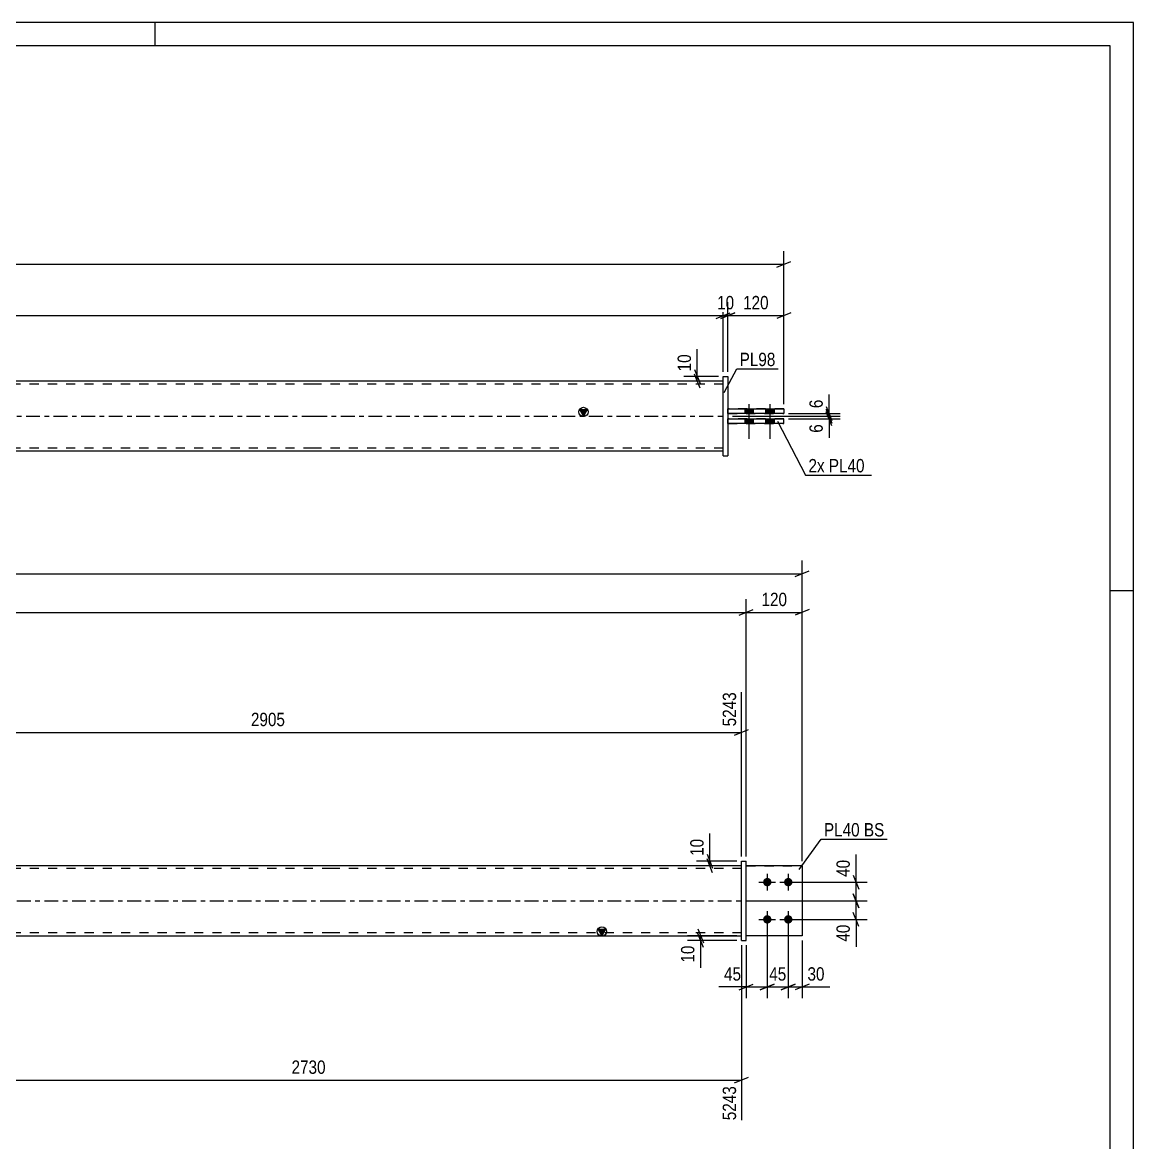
# Model space of a CAD drawing. Header units: millimetres. Extents: x 0 to 594, y 0 to 420.
# Drawn here: x 355.5 to 594, y 179.5 to 420 of the extents above; entities that cross this region are included whole.
import ezdxf

# ---------------------------------------------------------------- set-up
doc = ezdxf.new("R2010")
doc.units = ezdxf.units.MM
doc.linetypes.add('DXK_LINE_DOT2', pattern=[3.9198, 1.9599, -1.9599])
doc.linetypes.add('DXK_LINE_DOT3', pattern=[5.9187, 2.979, -0.9799, 0.9799, -0.9799])
doc.styles.add('Arial Narrow', font='ARIALN.TTF', dxfattribs={"height": 0.2})

# ---------------------------------------------------------------- blocks, each defined once
blk = doc.blocks.new('Unknown-580611447-1130')
at = {"color": 5, "linetype": 'Continuous'}
for p, q in [((594, 420), (0, 420)), ((384, 415), (384, 420)), ((594, 0), (594, 420)), ((589, 415), (5, 415)), ((589, 5), (589, 415)), ((594, 298), (589, 298))]:
    blk.add_line(p, q, dxfattribs=at)
blk = doc.blocks.new('Part-580611447-1689 - 1677')
at = {"color": 2, "linetype": 'Continuous'}
for p, q in [((509.88, 239.94), (510.88, 239.94)), ((509.88, 222.94), (509.88, 239.94)), ((510.88, 222.94), (510.88, 239.94)), ((509.88, 222.94), (509.88, 222.94)), ((509.88, 222.94), (510.88, 222.94))]:
    blk.add_line(p, q, dxfattribs=at)
at = {"color": 7, "linetype": 'DXK_LINE_DOT2'}
for p, q in [((509.88, 239.94), (510.88, 239.94)), ((509.88, 222.94), (510.88, 222.94))]:
    blk.add_line(p, q, dxfattribs=at)
blk = doc.blocks.new('Part-580611447-1699 - 1677')
at = {"color": 2, "linetype": 'Continuous'}
for p, q in [((522.88, 238.94), (510.88, 238.94)), ((522.88, 238.94), (522.88, 238.94)), ((522.88, 238.94), (522.88, 223.94)), ((522.88, 223.94), (510.88, 223.94))]:
    blk.add_line(p, q, dxfattribs=at)
at = {"color": 7, "linetype": 'DXK_LINE_DOT2'}
for p, q in [((522.88, 238.94), (510.88, 238.94)), ((510.88, 238.94), (510.88, 238.94)), ((510.88, 223.94), (510.88, 238.94)), ((522.88, 238.94), (522.88, 238.94)), ((522.88, 223.94), (510.88, 223.94))]:
    blk.add_line(p, q, dxfattribs=at)
blk = doc.blocks.new('Part-580611447-1704 - 1677')
at = {"linetype": 'Continuous'}
blk.add_hatch(color=2, dxfattribs=at).paths.add_polyline_path([(479.88, 223.94), (479.08, 225.34), (480.68, 225.34)])
at = {"color": 2, "linetype": 'Continuous'}
for p, q in [((421.78, 238.94), (182.68, 238.94)), ((509.88, 238.94), (421.88, 238.94)), ((182.68, 223.94), (421.78, 223.94)), ((421.88, 223.94), (509.88, 223.94)), ((479.88, 223.94), (479.08, 225.34)), ((479.08, 225.34), (480.68, 225.34)), ((480.68, 225.34), (479.88, 223.94))]:
    blk.add_line(p, q, dxfattribs=at)
at = {"color": 7, "linetype": 'DXK_LINE_DOT2'}
for p, q in [((421.78, 238.34), (182.68, 238.34)), ((509.88, 238.34), (421.88, 238.34)), ((509.88, 223.94), (509.88, 238.94)), ((421.78, 224.54), (182.68, 224.54)), ((509.88, 224.54), (421.88, 224.54))]:
    blk.add_line(p, q, dxfattribs=at)
at = {"color": 7, "linetype": 'DXK_LINE_DOT3'}
for p, q in [((182.68, 231.44), (421.78, 231.44)), ((421.88, 231.44), (509.88, 231.44))]:
    blk.add_line(p, q, dxfattribs=at)
at = {"color": 2, "linetype": 'Continuous'}
blk.add_circle((479.88, 224.84), 1, dxfattribs=at)
blk = doc.blocks.new('Part-580611447-1694 - 1677')
at = {"color": 7, "linetype": 'DXK_LINE_DOT2'}
for p, q in [((510.88, 238.94), (522.88, 238.94)), ((522.88, 238.94), (510.88, 238.94)), ((510.88, 238.94), (510.88, 238.94)), ((510.88, 223.94), (510.88, 238.94)), ((522.88, 238.94), (522.88, 238.94)), ((522.88, 238.94), (522.88, 223.94)), ((522.88, 223.94), (510.88, 223.94)), ((522.88, 223.94), (510.88, 223.94))]:
    blk.add_line(p, q, dxfattribs=at)
blk = doc.blocks.new('Bolt-580611447-1709 - 1677')
at = {"linetype": 'Continuous'}
for points in [[(515.38, 236.34), (515.57, 236.32), (515.75, 236.26), (515.91, 236.17), (516.05, 236.04), (516.16, 235.89), (516.24, 235.72), (516.28, 235.53), (516.28, 235.35), (516.24, 235.16), (516.16, 234.99), (516.05, 234.84), (515.91, 234.71), (515.75, 234.62), (515.57, 234.56), (515.38, 234.54), (515.2, 234.56), (515.02, 234.62), (514.85, 234.71), (514.71, 234.84), (514.6, 234.99), (514.53, 235.16), (514.49, 235.35), (514.49, 235.53), (514.53, 235.72), (514.6, 235.89), (514.71, 236.04), (514.85, 236.17), (515.02, 236.26), (515.2, 236.32)], [(519.88, 236.34), (520.07, 236.32), (520.25, 236.26), (520.41, 236.17), (520.55, 236.04), (520.66, 235.89), (520.74, 235.72), (520.78, 235.53), (520.78, 235.35), (520.74, 235.16), (520.66, 234.99), (520.55, 234.84), (520.41, 234.71), (520.25, 234.62), (520.07, 234.56), (519.88, 234.54), (519.7, 234.56), (519.52, 234.62), (519.35, 234.71), (519.21, 234.84), (519.1, 234.99), (519.03, 235.16), (518.99, 235.35), (518.99, 235.53), (519.03, 235.72), (519.1, 235.89), (519.21, 236.04), (519.35, 236.17), (519.52, 236.26), (519.7, 236.32)], [(515.38, 228.34), (515.57, 228.32), (515.75, 228.26), (515.91, 228.17), (516.05, 228.04), (516.16, 227.89), (516.24, 227.72), (516.28, 227.53), (516.28, 227.35), (516.24, 227.16), (516.16, 226.99), (516.05, 226.84), (515.91, 226.71), (515.75, 226.62), (515.57, 226.56), (515.38, 226.54), (515.2, 226.56), (515.02, 226.62), (514.85, 226.71), (514.71, 226.84), (514.6, 226.99), (514.53, 227.16), (514.49, 227.35), (514.49, 227.53), (514.53, 227.72), (514.6, 227.89), (514.71, 228.04), (514.85, 228.17), (515.02, 228.26), (515.2, 228.32)], [(519.88, 228.34), (520.07, 228.32), (520.25, 228.26), (520.41, 228.17), (520.55, 228.04), (520.66, 227.89), (520.74, 227.72), (520.78, 227.53), (520.78, 227.35), (520.74, 227.16), (520.66, 226.99), (520.55, 226.84), (520.41, 226.71), (520.25, 226.62), (520.07, 226.56), (519.88, 226.54), (519.7, 226.56), (519.52, 226.62), (519.35, 226.71), (519.21, 226.84), (519.1, 226.99), (519.03, 227.16), (518.99, 227.35), (518.99, 227.53), (519.03, 227.72), (519.1, 227.89), (519.21, 228.04), (519.35, 228.17), (519.52, 228.26), (519.7, 228.32)]]:
    blk.add_hatch(color=1, dxfattribs=at).paths.add_polyline_path(points)
at = {"color": 1, "linetype": 'Continuous'}
for p, q in [((515.38, 237.24), (515.38, 233.64)), ((519.88, 237.24), (519.88, 233.64)), ((513.58, 235.44), (517.18, 235.44)), ((518.08, 235.44), (521.68, 235.44)), ((515.38, 229.24), (515.38, 225.64)), ((519.88, 229.24), (519.88, 225.64)), ((513.58, 227.44), (517.18, 227.44)), ((518.08, 227.44), (521.68, 227.44))]:
    blk.add_line(p, q, dxfattribs=at)
blk = doc.blocks.new('Bolt-580611447-1371 - 1367')
at = {"linetype": 'Continuous'}
for points in [[(512.33, 337.07), (510.53, 337.07), (510.53, 336.07), (512.33, 336.07)], [(512.33, 337.07), (510.53, 337.07), (510.53, 336.07), (512.33, 336.07)], [(516.83, 337.07), (515.03, 337.07), (515.03, 336.07), (516.83, 336.07)], [(516.83, 337.07), (515.03, 337.07), (515.03, 336.07), (516.83, 336.07)], [(512.33, 334.87), (510.53, 334.87), (510.53, 333.87), (512.33, 333.87)], [(512.33, 334.87), (510.53, 334.87), (510.53, 333.87), (512.33, 333.87)], [(516.83, 334.87), (515.03, 334.87), (515.03, 333.87), (516.83, 333.87)], [(516.83, 334.87), (515.03, 334.87), (515.03, 333.87), (516.83, 333.87)]]:
    blk.add_hatch(color=1, dxfattribs=at).paths.add_polyline_path(points)
at = {"color": 1, "linetype": 'Continuous'}
for p, q in [((510.53, 337.07), (510.53, 336.07)), ((510.53, 337.07), (510.53, 336.07)), ((511.43, 338.07), (511.43, 330.57)), ((511.43, 338.07), (511.43, 330.57)), ((512.33, 337.07), (512.33, 336.07)), ((512.33, 337.07), (512.33, 336.07)), ((515.03, 337.07), (515.03, 336.07)), ((515.03, 337.07), (515.03, 336.07)), ((515.93, 338.07), (515.93, 330.57)), ((515.93, 338.07), (515.93, 330.57)), ((516.83, 337.07), (516.83, 336.07)), ((516.83, 337.07), (516.83, 336.07)), ((510.53, 334.87), (510.53, 333.87)), ((510.53, 334.87), (510.53, 333.87)), ((512.33, 334.87), (512.33, 333.87)), ((512.33, 334.87), (512.33, 333.87)), ((515.03, 334.87), (515.03, 333.87)), ((515.03, 334.87), (515.03, 333.87)), ((516.83, 334.87), (516.83, 333.87)), ((516.83, 334.87), (516.83, 333.87))]:
    blk.add_line(p, q, dxfattribs=at)
blk = doc.blocks.new('Part-580611447-1456 - 1367')
at = {"linetype": 'Continuous'}
blk.add_hatch(color=2, dxfattribs=at).paths.add_polyline_path([(475.93, 335.47), (475.13, 336.87), (476.73, 336.87)])
at = {"color": 2, "linetype": 'Continuous'}
for p, q in [((417.83, 342.97), (178.73, 342.97)), ((505.93, 342.97), (417.93, 342.97)), ((475.93, 335.47), (475.13, 336.87)), ((475.13, 336.87), (476.73, 336.87)), ((476.73, 336.87), (475.93, 335.47)), ((417.83, 327.97), (178.73, 327.97)), ((505.93, 327.97), (417.93, 327.97))]:
    blk.add_line(p, q, dxfattribs=at)
at = {"color": 7, "linetype": 'DXK_LINE_DOT2'}
for p, q in [((417.83, 342.37), (178.73, 342.37)), ((505.93, 342.37), (417.93, 342.37)), ((505.93, 327.97), (505.93, 342.97)), ((417.83, 328.57), (178.73, 328.57)), ((505.93, 328.57), (417.93, 328.57))]:
    blk.add_line(p, q, dxfattribs=at)
at = {"color": 7, "linetype": 'DXK_LINE_DOT3'}
for p, q in [((178.73, 335.47), (417.83, 335.47)), ((417.93, 335.47), (505.93, 335.47))]:
    blk.add_line(p, q, dxfattribs=at)
at = {"color": 2, "linetype": 'Continuous'}
blk.add_circle((475.93, 336.37), 1, dxfattribs=at)
blk = doc.blocks.new('Part-580611447-1461 - 1367')
at = {"color": 2, "linetype": 'Continuous'}
for p, q in [((506.93, 334.87), (518.93, 334.87)), ((518.93, 333.87), (518.93, 334.87)), ((518.93, 333.87), (506.93, 333.87))]:
    blk.add_line(p, q, dxfattribs=at)
at = {"color": 7, "linetype": 'DXK_LINE_DOT2'}
for p, q in [((506.93, 333.87), (506.93, 334.87)), ((518.93, 334.87), (506.93, 334.87)), ((506.93, 333.87), (518.93, 333.87))]:
    blk.add_line(p, q, dxfattribs=at)
blk = doc.blocks.new('Part-580611447-1433 - 1367')
at = {"color": 2, "linetype": 'Continuous'}
for p, q in [((505.93, 343.97), (505.93, 343.97)), ((505.93, 326.97), (505.93, 343.97)), ((505.93, 343.97), (506.93, 343.97)), ((506.93, 343.97), (506.93, 343.97)), ((506.93, 343.97), (506.93, 326.97)), ((505.93, 326.97), (506.93, 326.97)), ((505.93, 326.97), (505.93, 326.97)), ((506.93, 326.97), (506.93, 326.97))]:
    blk.add_line(p, q, dxfattribs=at)
at = {"color": 7, "linetype": 'DXK_LINE_DOT2'}
for p, q in [((505.93, 343.97), (505.93, 343.97)), ((505.93, 343.97), (506.93, 343.97)), ((505.93, 326.97), (506.93, 326.97))]:
    blk.add_line(p, q, dxfattribs=at)
blk = doc.blocks.new('Part-580611447-1466 - 1367')
at = {"color": 2, "linetype": 'Continuous'}
for p, q in [((506.93, 337.07), (518.93, 337.07)), ((518.93, 337.07), (518.93, 336.07)), ((518.93, 336.07), (506.93, 336.07))]:
    blk.add_line(p, q, dxfattribs=at)
at = {"color": 7, "linetype": 'DXK_LINE_DOT2'}
for p, q in [((506.93, 336.07), (506.93, 337.07)), ((518.93, 337.07), (506.93, 337.07)), ((518.93, 337.07), (518.93, 337.07)), ((506.93, 336.07), (518.93, 336.07))]:
    blk.add_line(p, q, dxfattribs=at)
blk = doc.blocks.new('StraightDimension-580611447-2004 - 1677')
at = {"color": 7, "linetype": 'Continuous'}
for p, q in [((533.84, 236.94), (535.04, 233.94)), ((520.88, 235.44), (536.84, 235.44)), ((534.44, 231.44), (534.44, 235.44)), ((510.88, 231.44), (536.84, 231.44)), ((535.04, 229.94), (533.84, 232.94))]:
    blk.add_line(p, q, dxfattribs=at)
at = {"color": 0}
blk.add_wipeout([(533.69, 240.82), (529.49, 240.82), (529.49, 235.97), (533.69, 235.97)], dxfattribs=at)
at = {"color": 7, "linetype": 'Continuous'}
blk.add_line((534.44, 235.44), (534.44, 241.35), dxfattribs=at)
blk.add_line((534.44, 235.44), (534.44, 241.35), dxfattribs=at)
at = {"color": 3, "style": 'Arial Narrow'}
blk.add_text('40', height=2.863, rotation=90.0002, dxfattribs=at).set_placement((533.09, 236.57))
blk = doc.blocks.new('StraightDimension-580611447-1955 - 1677')
at = {"color": 7, "linetype": 'Continuous'}
for p, q in [((515.38, 226.44), (515.38, 210.55)), ((519.88, 226.44), (519.88, 210.55)), ((513.88, 212.35), (516.88, 213.55)), ((515.38, 212.95), (519.88, 212.95)), ((521.38, 213.55), (518.38, 212.35))]:
    blk.add_line(p, q, dxfattribs=at)
at = {"color": 0}
blk.add_wipeout([(520.06, 213.7), (520.06, 217.9), (515.2, 217.9), (515.2, 213.7)], dxfattribs=at)
at = {"color": 3, "style": 'Arial Narrow'}
blk.add_text('45', height=2.863, dxfattribs=at).set_placement((515.8, 214.3))
blk = doc.blocks.new('StraightDimension-580611447-2050 - 1677')
at = {"color": 7, "linetype": 'Continuous'}
for p, q in [((510.88, 240.94), (510.88, 296.2)), ((509.38, 292.75), (512.38, 293.95)), ((93.58, 293.35), (510.88, 293.35))]:
    blk.add_line(p, q, dxfattribs=at)
blk = doc.blocks.new('StraightDimension-580611447-2040 - 1677')
at = {"color": 7, "linetype": 'Continuous'}
for p, q in [((510.88, 240.94), (510.88, 296.2)), ((522.88, 239.94), (522.88, 296.2)), ((509.38, 292.75), (512.38, 293.95)), ((524.38, 293.95), (521.38, 292.75)), ((510.88, 293.35), (522.88, 293.35))]:
    blk.add_line(p, q, dxfattribs=at)
at = {"color": 0}
blk.add_wipeout([(520.22, 294.1), (520.22, 298.3), (513.54, 298.3), (513.54, 294.1)], dxfattribs=at)
at = {"color": 3, "style": 'Arial Narrow'}
blk.add_text('120', height=2.863, dxfattribs=at).set_placement((514.14, 294.7))
blk = doc.blocks.new('StraightDimension-580611447-1945 - 1677')
at = {"color": 7, "linetype": 'Continuous'}
for p, q in [((515.38, 226.44), (515.38, 210.55)), ((510.88, 221.94), (510.88, 210.55)), ((509.38, 212.35), (512.38, 213.55)), ((510.88, 212.95), (515.38, 212.95)), ((516.88, 213.55), (513.88, 212.35))]:
    blk.add_line(p, q, dxfattribs=at)
at = {"color": 0}
blk.add_wipeout([(510.36, 213.7), (510.36, 217.9), (505.5, 217.9), (505.5, 213.7)], dxfattribs=at)
at = {"color": 7, "linetype": 'Continuous'}
blk.add_line((510.88, 212.95), (504.98, 212.95), dxfattribs=at)
blk.add_line((510.88, 212.95), (504.98, 212.95), dxfattribs=at)
at = {"color": 3, "style": 'Arial Narrow'}
blk.add_text('45', height=2.863, dxfattribs=at).set_placement((506.1, 214.3))
blk = doc.blocks.new('StraightDimension-580611447-1746 - 1677')
at = {"color": 7, "linetype": 'Continuous'}
for p, q in [((522.88, 239.94), (522.88, 304.5)), ((81.58, 301.65), (522.88, 301.65)), ((521.38, 301.05), (524.38, 302.25))]:
    blk.add_line(p, q, dxfattribs=at)
blk = doc.blocks.new('StraightDimension-580611447-1936 - 1677')
at = {"color": 7, "linetype": 'Continuous'}
for p, q in [((508.88, 223.94), (498.23, 223.94)), ((500.48, 225.44), (501.68, 222.44)), ((501.68, 221.44), (500.48, 224.44)), ((501.08, 222.94), (501.08, 223.94)), ((508.88, 222.94), (498.23, 222.94))]:
    blk.add_line(p, q, dxfattribs=at)
at = {"color": 0}
blk.add_wipeout([(500.33, 222.42), (496.13, 222.42), (496.13, 217.56), (500.33, 217.56)], dxfattribs=at)
at = {"color": 7, "linetype": 'Continuous'}
blk.add_line((501.08, 222.94), (501.08, 217.03), dxfattribs=at)
blk.add_line((501.08, 222.94), (501.08, 217.03), dxfattribs=at)
at = {"color": 3, "style": 'Arial Narrow'}
blk.add_text('10', height=2.863, rotation=90.0002, dxfattribs=at).set_placement((499.73, 218.16))
blk = doc.blocks.new('StraightDimension-580611447-1965 - 1677')
at = {"color": 7, "linetype": 'Continuous'}
for p, q in [((519.88, 226.44), (519.88, 210.55)), ((522.88, 222.94), (522.88, 210.55)), ((518.38, 212.35), (521.38, 213.55)), ((519.88, 212.95), (522.88, 212.95)), ((524.38, 213.55), (521.38, 212.35))]:
    blk.add_line(p, q, dxfattribs=at)
at = {"color": 0}
blk.add_wipeout([(528.26, 213.7), (528.26, 217.9), (523.41, 217.9), (523.41, 213.7)], dxfattribs=at)
at = {"color": 7, "linetype": 'Continuous'}
blk.add_line((522.88, 212.95), (528.79, 212.95), dxfattribs=at)
blk.add_line((522.88, 212.95), (528.79, 212.95), dxfattribs=at)
at = {"color": 3, "style": 'Arial Narrow'}
blk.add_text('30', height=2.863, dxfattribs=at).set_placement((524.01, 214.3))
blk = doc.blocks.new('StraightDimension-580611447-2017 - 1677')
at = {"color": 7, "linetype": 'Continuous'}
for p, q in [((510.88, 231.44), (536.84, 231.44)), ((533.84, 232.94), (535.04, 229.94)), ((534.44, 227.44), (534.44, 231.44)), ((535.04, 225.94), (533.84, 228.94)), ((520.88, 227.44), (536.84, 227.44))]:
    blk.add_line(p, q, dxfattribs=at)
at = {"color": 0}
blk.add_wipeout([(533.69, 226.92), (529.49, 226.92), (529.49, 222.06), (533.69, 222.06)], dxfattribs=at)
at = {"color": 7, "linetype": 'Continuous'}
blk.add_line((534.44, 227.44), (534.44, 221.53), dxfattribs=at)
blk.add_line((534.44, 227.44), (534.44, 221.53), dxfattribs=at)
at = {"color": 3, "style": 'Arial Narrow'}
blk.add_text('40', height=2.863, rotation=90.0002, dxfattribs=at).set_placement((533.09, 222.66))
blk = doc.blocks.new('StraightDimension-580611447-2915 - 1677')
at = {"color": 7, "linetype": 'Continuous'}
for p, q in [((324, 222.94), (324, 184.33)), ((509.88, 221.94), (509.88, 184.33)), ((325.5, 193.54), (322.5, 192.34)), ((324, 192.94), (509.88, 192.94)), ((508.38, 192.34), (511.38, 193.54))]:
    blk.add_line(p, q, dxfattribs=at)
at = {"color": 0}
blk.add_wipeout([(421.2, 193.69), (421.2, 197.89), (412.68, 197.89), (412.68, 193.69)], dxfattribs=at)
at = {"color": 0, "linetype": 'Continuous'}
blk.add_wipeout([(509.28, 192.24), (505.08, 192.24), (505.08, 183.73), (509.28, 183.73)], dxfattribs=at)
at = {"color": 3, "style": 'Arial Narrow'}
blk.add_text('2730', height=2.863, dxfattribs=at).set_placement((413.28, 194.29))
at = {"color": 3, "linetype": 'Continuous', "style": 'Arial Narrow'}
blk.add_text('5243', height=2.863, rotation=90.0002, dxfattribs=at).set_placement((508.68, 184.33))
blk = doc.blocks.new('StraightDimension-580611447-2031 - 1677')
at = {"color": 7, "linetype": 'Continuous'}
for p, q in [((502.46, 241.44), (503.66, 238.44)), ((508.88, 239.94), (500.21, 239.94)), ((508.88, 238.94), (500.21, 238.94)), ((503.66, 237.44), (502.46, 240.44)), ((503.06, 238.94), (503.06, 239.94))]:
    blk.add_line(p, q, dxfattribs=at)
at = {"color": 0}
blk.add_wipeout([(502.31, 245.32), (498.11, 245.32), (498.11, 240.47), (502.31, 240.47)], dxfattribs=at)
at = {"color": 7, "linetype": 'Continuous'}
blk.add_line((503.06, 239.94), (503.06, 245.85), dxfattribs=at)
blk.add_line((503.06, 239.94), (503.06, 245.85), dxfattribs=at)
at = {"color": 3, "style": 'Arial Narrow'}
blk.add_text('10', height=2.863, rotation=90.0002, dxfattribs=at).set_placement((501.71, 241.07))
blk = doc.blocks.new('StraightDimension-580611447-2797 - 1677')
at = {"color": 7, "linetype": 'Continuous'}
for p, q in [((306.55, 239.94), (306.55, 276.19)), ((509.88, 240.94), (509.88, 276.19)), ((308.05, 268.18), (305.05, 266.98)), ((306.55, 267.58), (509.88, 267.58)), ((508.38, 266.98), (511.38, 268.18))]:
    blk.add_line(p, q, dxfattribs=at)
at = {"color": 0, "linetype": 'Continuous'}
blk.add_wipeout([(509.28, 276.79), (505.08, 276.79), (505.08, 268.28), (509.28, 268.28)], dxfattribs=at)
at = {"color": 0}
blk.add_wipeout([(412.47, 268.33), (412.47, 272.53), (403.96, 272.53), (403.96, 268.33)], dxfattribs=at)
at = {"color": 3, "linetype": 'Continuous', "style": 'Arial Narrow'}
blk.add_text('5243', height=2.863, rotation=90.0002, dxfattribs=at).set_placement((508.68, 268.88))
at = {"color": 3, "style": 'Arial Narrow'}
blk.add_text('2905', height=2.863, dxfattribs=at).set_placement((404.56, 268.93))
blk = doc.blocks.new('StraightDimension-580611447-1631 - 1367')
at = {"color": 7, "linetype": 'Continuous'}
for p, q in [((528.03, 337.57), (529.23, 334.57)), ((529.23, 333.97), (528.03, 336.97)), ((507.93, 335.47), (531.03, 335.47)), ((519.93, 336.07), (531.03, 336.07)), ((528.63, 335.47), (528.63, 336.07))]:
    blk.add_line(p, q, dxfattribs=at)
at = {"color": 0}
blk.add_wipeout([(527.88, 339.62), (523.68, 339.62), (523.68, 336.59), (527.88, 336.59)], dxfattribs=at)
at = {"color": 7, "linetype": 'Continuous'}
blk.add_line((528.63, 336.07), (528.63, 340.15), dxfattribs=at)
blk.add_line((528.63, 336.07), (528.63, 340.15), dxfattribs=at)
at = {"color": 3, "style": 'Arial Narrow'}
blk.add_text('6', height=2.86, rotation=90.0002, dxfattribs=at).set_placement((527.28, 337.19))
blk = doc.blocks.new('StraightDimension-580611447-1549 - 1367')
at = {"color": 7, "linetype": 'Continuous'}
for p, q in [((518.93, 338.07), (518.93, 370.92)), ((77.63, 368.07), (518.93, 368.07)), ((517.43, 367.47), (520.43, 368.67))]:
    blk.add_line(p, q, dxfattribs=at)
blk = doc.blocks.new('StraightDimension-580611447-1580 - 1367')
at = {"color": 7, "linetype": 'Continuous'}
for p, q in [((505.93, 344.97), (505.93, 359.91)), ((90.63, 357.06), (505.93, 357.06)), ((504.43, 356.46), (507.43, 357.66))]:
    blk.add_line(p, q, dxfattribs=at)
blk = doc.blocks.new('StraightDimension-580611447-1590 - 1367')
at = {"color": 7, "linetype": 'Continuous'}
for p, q in [((505.93, 344.97), (505.93, 359.91)), ((506.93, 344.97), (506.93, 359.91)), ((504.43, 356.46), (507.43, 357.66)), ((508.43, 357.66), (505.43, 356.46)), ((505.93, 357.06), (506.93, 357.06))]:
    blk.add_line(p, q, dxfattribs=at)
at = {"color": 0}
blk.add_wipeout([(508.86, 357.81), (508.86, 362.01), (504.01, 362.01), (504.01, 357.81)], dxfattribs=at)
at = {"color": 3, "style": 'Arial Narrow'}
blk.add_text('10', height=2.863, dxfattribs=at).set_placement((504.61, 358.41))
blk = doc.blocks.new('StraightDimension-580611447-1600 - 1367')
at = {"color": 7, "linetype": 'Continuous'}
for p, q in [((506.93, 344.97), (506.93, 359.91)), ((518.93, 338.07), (518.93, 359.91)), ((505.43, 356.46), (508.43, 357.66)), ((506.93, 357.06), (518.93, 357.06)), ((520.43, 357.66), (517.43, 356.46))]:
    blk.add_line(p, q, dxfattribs=at)
at = {"color": 0}
blk.add_wipeout([(516.28, 357.81), (516.28, 362.01), (509.59, 362.01), (509.59, 357.81)], dxfattribs=at)
at = {"color": 3, "style": 'Arial Narrow'}
blk.add_text('120', height=2.863, dxfattribs=at).set_placement((510.19, 358.41))
blk = doc.blocks.new('StraightDimension-580611447-1611 - 1367')
at = {"color": 7, "linetype": 'Continuous'}
for p, q in [((504.93, 343.97), (497.5, 343.97)), ((499.75, 345.47), (500.95, 342.47)), ((500.95, 341.47), (499.75, 344.47)), ((500.35, 342.97), (500.35, 343.97)), ((504.93, 342.97), (497.5, 342.97))]:
    blk.add_line(p, q, dxfattribs=at)
at = {"color": 0}
blk.add_wipeout([(499.6, 349.35), (495.4, 349.35), (495.4, 344.49), (499.6, 344.49)], dxfattribs=at)
at = {"color": 7, "linetype": 'Continuous'}
blk.add_line((500.35, 343.97), (500.35, 349.87), dxfattribs=at)
blk.add_line((500.35, 343.97), (500.35, 349.87), dxfattribs=at)
at = {"color": 3, "style": 'Arial Narrow'}
blk.add_text('10', height=2.863, rotation=90.0002, dxfattribs=at).set_placement((499, 345.09))
blk = doc.blocks.new('StraightDimension-580611447-1622 - 1367')
at = {"color": 7, "linetype": 'Continuous'}
for p, q in [((528.03, 336.97), (529.23, 333.97)), ((507.93, 335.47), (531.03, 335.47)), ((519.93, 334.87), (531.03, 334.87)), ((529.23, 333.37), (528.03, 336.37)), ((528.63, 334.87), (528.63, 335.47))]:
    blk.add_line(p, q, dxfattribs=at)
at = {"color": 0}
blk.add_wipeout([(527.88, 334.34), (523.68, 334.34), (523.68, 331.31), (527.88, 331.31)], dxfattribs=at)
at = {"color": 7, "linetype": 'Continuous'}
blk.add_line((528.63, 334.87), (528.63, 330.79), dxfattribs=at)
blk.add_line((528.63, 334.87), (528.63, 330.79), dxfattribs=at)
at = {"color": 3, "style": 'Arial Narrow'}
blk.add_text('6', height=2.86, rotation=90.0002, dxfattribs=at).set_placement((527.28, 331.91))
blk = doc.blocks.new('MarkSet-580611447-2083 - 1677')
at = {"color": 0}
blk.add_wipeout([(535.22, 245.25), (535.22, 248.25), (527.54, 248.25), (527.54, 245.25)], dxfattribs=at)
blk.add_wipeout([(535.22, 245.25), (535.22, 248.25), (527.54, 248.25), (527.54, 245.25)], dxfattribs=at)
at = {"color": 30, "linetype": 'Continuous'}
blk.add_line((522.2, 238.14), (526.94, 244.65), dxfattribs=at)
at = {"color": 0}
blk.add_wipeout([(540.5, 245.25), (540.5, 248.25), (536.12, 248.25), (536.12, 245.25)], dxfattribs=at)
blk.add_wipeout([(540.5, 245.25), (540.5, 248.25), (536.12, 248.25), (536.12, 245.25)], dxfattribs=at)
at = {"color": 30, "linetype": 'Continuous'}
blk.add_line((526.94, 244.65), (541.1, 244.65), dxfattribs=at)
at = {"color": 3, "style": 'Arial Narrow'}
for s, p in [('PL40', (527.54, 245.25)), ('BS', (536.12, 245.25))]:
    blk.add_text(s, height=2.863, dxfattribs=at).set_placement(p)
blk = doc.blocks.new('Mark-580611447-1429 - 1367')
at = {"color": 0}
blk.add_wipeout([(517.13, 346.22), (517.13, 349.22), (509.45, 349.22), (509.45, 346.22)], dxfattribs=at)
blk.add_wipeout([(517.13, 346.22), (517.13, 349.22), (509.45, 349.22), (509.45, 346.22)], dxfattribs=at)
at = {"color": 30, "linetype": 'Continuous'}
for p, q in [((506.16, 340.54), (508.85, 345.62)), ((508.85, 345.62), (517.73, 345.62))]:
    blk.add_line(p, q, dxfattribs=at)
at = {"color": 3, "style": 'Arial Narrow'}
blk.add_text('PL98', height=2.863, dxfattribs=at).set_placement((509.45, 346.22))
blk = doc.blocks.new('MarkSet-580611447-1662 - 1367')
at = {"color": 0}
blk.add_wipeout([(527.69, 323.41), (527.69, 326.41), (524.22, 326.41), (524.22, 323.41)], dxfattribs=at)
blk.add_wipeout([(527.69, 323.41), (527.69, 326.41), (524.22, 326.41), (524.22, 323.41)], dxfattribs=at)
at = {"color": 30, "linetype": 'Continuous'}
blk.add_line((517.59, 334.38), (523.62, 322.81), dxfattribs=at)
at = {"color": 0}
blk.add_wipeout([(536.27, 323.41), (536.27, 326.41), (528.59, 326.41), (528.59, 323.41)], dxfattribs=at)
blk.add_wipeout([(536.27, 323.41), (536.27, 326.41), (528.59, 326.41), (528.59, 323.41)], dxfattribs=at)
at = {"color": 30, "linetype": 'Continuous'}
blk.add_line((523.62, 322.81), (537.77, 322.81), dxfattribs=at)
at = {"color": 3, "style": 'Arial Narrow'}
for s, p in [('2x', (524.22, 323.41)), ('PL40', (528.59, 323.41))]:
    blk.add_text(s, height=2.863, dxfattribs=at).set_placement(p)

msp = doc.modelspace()

# ---------------------------------------------------------------- block references
for name in ['Unknown-580611447-1130', 'Part-580611447-1433 - 1367', 'Part-580611447-1456 - 1367', 'Part-580611447-1466 - 1367', 'Bolt-580611447-1371 - 1367', 'Part-580611447-1461 - 1367', 'Part-580611447-1704 - 1677', 'Part-580611447-1689 - 1677', 'Part-580611447-1699 - 1677', 'Part-580611447-1694 - 1677', 'Bolt-580611447-1709 - 1677']:
    msp.add_blockref(name, (0, 0))

# ---------------------------------------------------------------- next in the draw order: block references
for name in ['StraightDimension-580611447-1631 - 1367', 'StraightDimension-580611447-2004 - 1677', 'StraightDimension-580611447-1955 - 1677']:
    msp.add_blockref(name, (0, 0))

# ---------------------------------------------------------------- next in the draw order: block references
for name in ['StraightDimension-580611447-1549 - 1367', 'StraightDimension-580611447-2050 - 1677', 'StraightDimension-580611447-1945 - 1677', 'StraightDimension-580611447-1965 - 1677']:
    msp.add_blockref(name, (0, 0))

# ---------------------------------------------------------------- next in the draw order: block references
for name in ['StraightDimension-580611447-1580 - 1367', 'StraightDimension-580611447-2040 - 1677', 'StraightDimension-580611447-2017 - 1677', 'StraightDimension-580611447-1936 - 1677']:
    msp.add_blockref(name, (0, 0))

# ---------------------------------------------------------------- next in the draw order: block references
for name in ['StraightDimension-580611447-1590 - 1367', 'StraightDimension-580611447-1746 - 1677', 'StraightDimension-580611447-2915 - 1677']:
    msp.add_blockref(name, (0, 0))

# ---------------------------------------------------------------- next in the draw order: block references
for name in ['StraightDimension-580611447-1600 - 1367', 'MarkSet-580611447-2083 - 1677', 'StraightDimension-580611447-2031 - 1677']:
    msp.add_blockref(name, (0, 0))

# ---------------------------------------------------------------- next in the draw order: block references
for name in ['StraightDimension-580611447-1611 - 1367', 'Mark-580611447-1429 - 1367', 'StraightDimension-580611447-1622 - 1367', 'StraightDimension-580611447-2797 - 1677']:
    msp.add_blockref(name, (0, 0))

# ---------------------------------------------------------------- next in the draw order: block references
msp.add_blockref('MarkSet-580611447-1662 - 1367', (0, 0))

doc.saveas('drawing.dxf')
